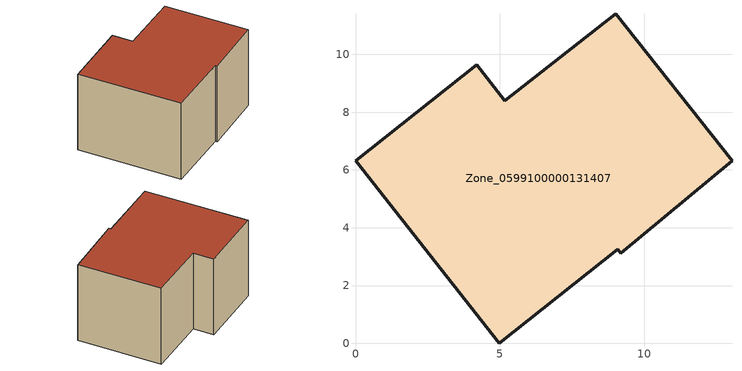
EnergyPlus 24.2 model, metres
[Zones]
Zone_0599100000131407
 floor ground (C_G): 5.16,8.4 9.01,11.41 13.03,6.32 9.18,3.12 9.07,3.26 4.97,0 0,6.32 4.19,9.64 z0
 wall outside (C_F): 4.19,9.64 0,6.32 4.97,0 9.07,3.26 9.18,3.12 13.03,6.32 9.01,11.41 5.16,8.4 4.19,9.64 z0:6.33
 roof outside (C_R): 5.16,8.4 4.19,9.64 0,6.32 4.97,0 9.07,3.26 9.18,3.12 13.03,6.32 9.01,11.41 z6.33
[BUILDING]
Pand.0599100000131407: North Axis=0; Terrain=City; Loads Convergence Tolerance Value=0.04; Temperature Convergence Tolerance Value=0.4; Solar Distribution=FullExterior; Maximum Number of Warmup Days=25; Minimum Number of Warmup Days=1
[Site:Location]
Rotterdam.The.Hague.AP_ZH_NLD Design_Conditions: Latitude=51.96; Longitude=4.45; Time Zone=1; Elevation=-4.5
[SITE:GROUNDTEMPERATURE:BUILDINGSURFACE]
18, 18, 18, 18, 18, 18, 18, 18, 18, 18, 18, 18
[MATERIAL] Thermal Absorptance=0.9; Solar Absorptance=0.7; Visible Absorptance=0.7
Name | Roughness | Thickness | Conductivity | Density | Specific Heat
G.TI.1946 | MediumSmooth | 0.15 | 1 | 540 | 1210
F.TI.1946 | Rough | 0.3 | 0.857143 | 1920 | 840
R.TI.1946 | MediumRough | 0.2 | 0.1 | 1500 | 1000
[CONSTRUCTION]
C_G: G.TI.1946
C_F: F.TI.1946
C_R: R.TI.1946
[ZONE]
Zone_0599100000131407: Type=1; Multiplier=1; Ceiling Height=Autocalculate; Volume=Autocalculate; Floor Area=autocalculate; Part of Total Floor Area=Yes
[ZONEINFILTRATION:DESIGNFLOWRATE]
Infil_Zone_0599100000131407: Zone or ZoneList or Space or SpaceList=Zone_0599100000131407; Schedule=AlwaysOn; Design Flow Rate Calculation Method=Flow/Area; Flow Rate per Floor Area=0.003; Constant Term Coefficient=1; Temperature Term Coefficient=0; Velocity Term Coefficient=0; Velocity Squared Term Coefficient=0
[HVACTEMPLATE:ZONE:IDEALLOADSAIRSYSTEM]
Zone_0599100000131407: Maximum Heating Supply Air Temperature=50; Minimum Cooling Supply Air Temperature=13; Maximum Heating Supply Air Humidity Ratio=0.0156; Minimum Cooling Supply Air Humidity Ratio=0.0077; Heating Limit=NoLimit; Cooling Limit=NoLimit; Dehumidification Control Type=ConstantSensibleHeatRatio; Cooling Sensible Heat Ratio=0.7; Dehumidification Setpoint=60; Humidification Control Type=None; Humidification Setpoint=30; Outdoor Air Method=None; Outdoor Air Flow Rate per Person=0.00944; Outdoor Air Flow Rate per Zone Floor Area=0; Outdoor Air Flow Rate per Zone=0; Demand Controlled Ventilation Type=None; Outdoor Air Economizer Type=NoEconomizer; Heat Recovery Type=None; Sensible Heat Recovery Effectiveness=0.7; Latent Heat Recovery Effectiveness=0.65
[ZONECONTROL:THERMOSTAT]
ThermostatControl_Zone_0599100000131407: Zone or ZoneList=Zone_0599100000131407; Control Type Schedule=DualSetpointControlType; Control 1=Thermostat_Zone_0599100000131407; Temperature Difference Between Cutout And Setpoint=0
[THERMOSTATSETPOINT:DUALSETPOINT]
Thermostat_Zone_0599100000131407: Heating Setpoint Temperature Schedule=HeatingSetpoint_Zone_0599100000131407; Cooling Setpoint Temperature Schedule=CoolingSetpoint_Zone_0599100000131407
[SCHEDULE:COMPACT]
HeatingSetpoint_Zone_0599100000131407: Through: 12/31, For: AllDays, Until: 24:00, 21
CoolingSetpoint_Zone_0599100000131407: Through: 12/31, For: AllDays, Until: 24:00, 24
DualSetpointControlType: Through: 12/31, For: AllDays, Until: 24:00, 4
AlwaysOn: Through: 12/31, For: AllDays, Until: 24:00, 1
